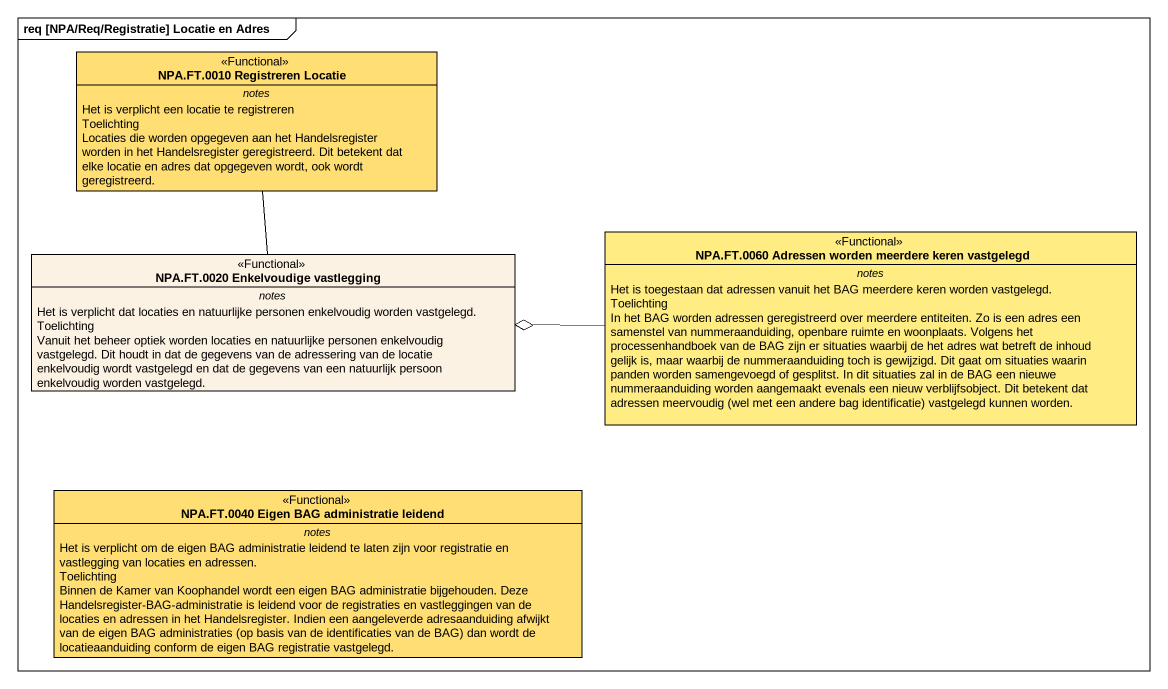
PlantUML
@startuml
mainframe req [NPA/Req/Registratie] Locatie en Adres
hide circle
hide empty members
class "NPA.FT.0010 Registreren Locatie" as NPA_FT_0010_Registreren <<Functional>> #FFDE73 {
  -- notes --
  Het is verplicht een locatie te registreren
  Toelichting
  Locaties die worden opgegeven aan het Handelsregister worden in het Handelsregister geregistreerd. Dit betekent dat elke locatie en adres dat opgegeven wordt, ook wordt geregistreerd.
}
class "NPA.FT.0060 Adressen worden meerdere keren vastgelegd" as NPA_FT_0060_Adressen_worden <<Functional>> #FFED83 {
  -- notes --
  Het is toegestaan dat adressen vanuit het BAG meerdere keren worden vastgelegd.
  Toelichting
  {field} In het BAG worden adressen geregistreerd over meerdere entiteiten. Zo is een adres een samenstel van nummeraanduiding, openbare ruimte en woonplaats. Volgens het processenhandboek van de BAG zijn er situaties waarbij de het adres wat betreft de inhoud gelijk is, maar waarbij de nummeraanduiding toch is gewijzigd. Dit gaat om situaties waarin panden worden samengevoegd of gesplitst. In dit situaties zal in de BAG een nieuwe nummeraanduiding worden aangemaakt evenals een nieuw verblijfsobject. Dit betekent dat adressen meervoudig (wel met een andere bag identificatie) vastgelegd kunnen worden.
}
class "NPA.FT.0020 Enkelvoudige vastlegging" as NPA_FT_0020_Enkelvoudige <<Functional>> {
  -- notes --
  Het is verplicht dat locaties en natuurlijke personen enkelvoudig worden vastgelegd.
  Toelichting
  Vanuit het beheer optiek worden locaties en natuurlijke personen enkelvoudig vastgelegd. Dit houdt in dat de gegevens van de adressering van de locatie enkelvoudig wordt vastgelegd en dat de gegevens van een natuurlijk persoon enkelvoudig worden vastgelegd.
}
class "NPA.FT.0040 Eigen BAG administratie leidend" as NPA_FT_0040_Eigen_BAG <<Functional>> #FFDE73 {
  -- notes --
  Het is verplicht om de eigen BAG administratie leidend te laten zijn voor registratie en vastlegging van locaties en adressen.
  Toelichting
  {field} Binnen de Kamer van Koophandel wordt een eigen BAG administratie bijgehouden. Deze Handelsregister-BAG-administratie is leidend voor de registraties en vastleggingen van de locaties en adressen in het Handelsregister. Indien een aangeleverde adresaanduiding afwijkt van de eigen BAG administraties (op basis van de identificaties van de BAG) dan wordt de locatieaanduiding conform de eigen BAG registratie vastgelegd.
}
NPA_FT_0060_Adressen_worden -left-o NPA_FT_0020_Enkelvoudige
NPA_FT_0020_Enkelvoudige -up- NPA_FT_0010_Registreren
@enduml
